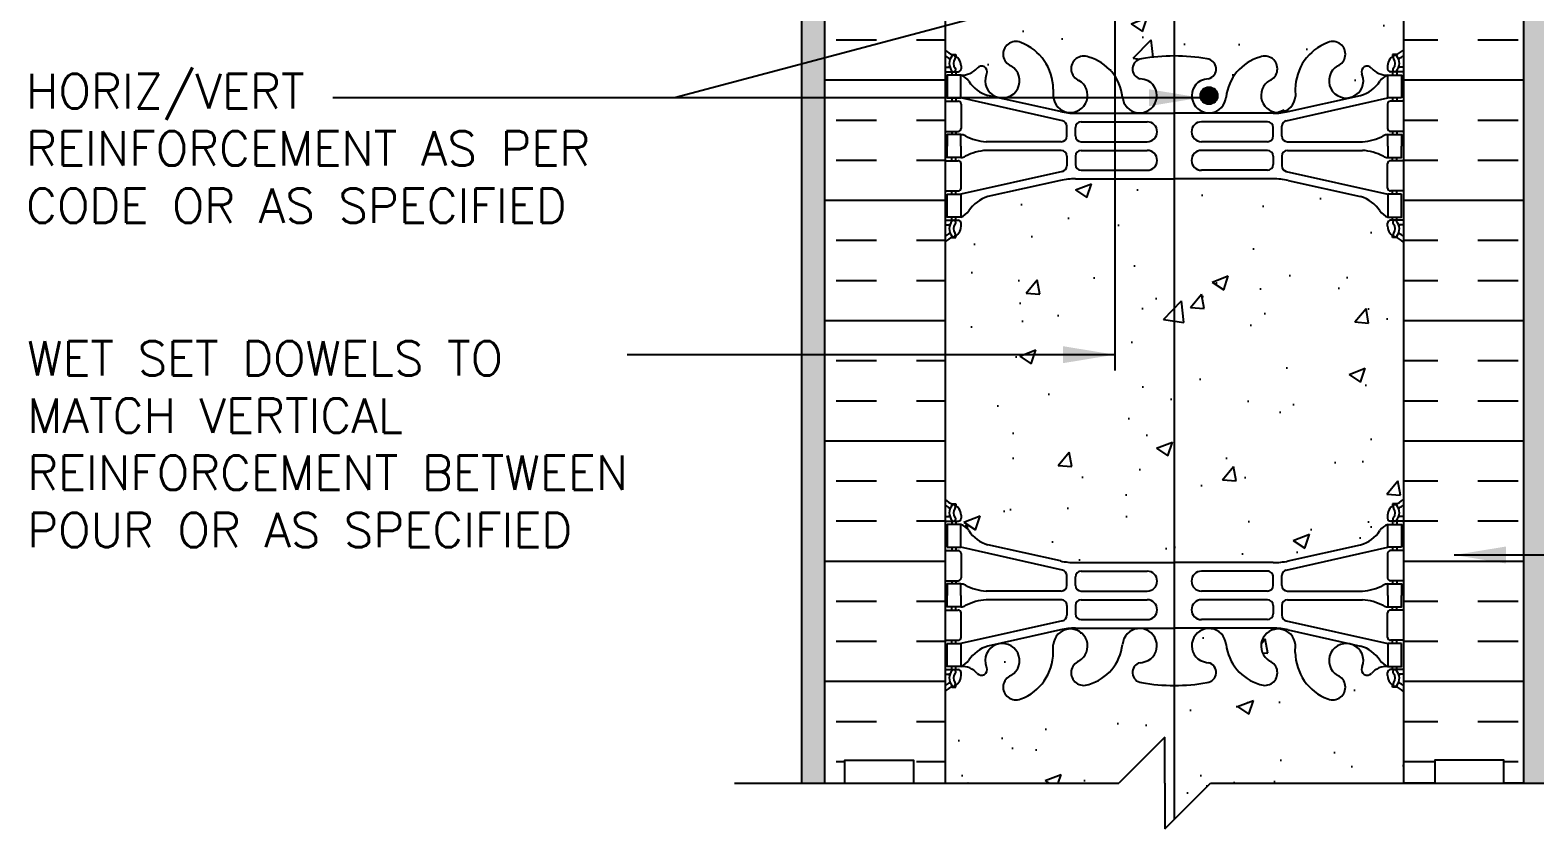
# Model space of a CAD drawing. Header units: inches. Extents: x 98 to 204, y 110 to 184.
# Drawn here: x 152.16 to 184.99, y 135.91 to 153.34 of the extents above; entities that cross this region are included whole.
import ezdxf

# ---------------------------------------------------------------- set-up
doc = ezdxf.new("R2010")
doc.units = ezdxf.units.IN
doc.header["$LTSCALE"] = 0.5
doc.header["$MEASUREMENT"] = 0
for name, color, linetype in [('HATCH', 12, 'Continuous'), ('line25', 2, 'Continuous'), ('LINE3', 3, 'Continuous'), ('LINE50', 5, 'Continuous'), ('LINE9', 9, 'Continuous'), ('TEXT', 4, 'Continuous'), ('Web_Edge', 9, 'Continuous')]:
    doc.layers.add(name, color=color, linetype=linetype)
doc.styles.add('DIM', font='romans.shx', dxfattribs={"width": 0.7})
doc.styles.add('ROMANS', font='romans.shx', dxfattribs={"height": 0.75})
doc.dimstyles.new('ext_12', dxfattribs={"dimscale": 12, "dimtxt": 0.09375, "dimasz": 0.09375, "dimexe": 0.09375, "dimexo": 0.0625, "dimgap": 0.0625, "dimtad": 1, "dimdec": 1, "dimzin": 3, "dimdsep": 46, "dimlunit": 4, "dimtxsty": 'DIM', "dimcen": 0.09, "dimdle": 0.09375, "dimclrt": 4, "dimadec": 0, "dimazin": 0, "dimtfac": 1, "dimtdec": 1, "dimtmove": 2, "dimatfit": 3, "dimfxl": 1, "dimfrac": 2, "dimtolj": 1, "dimtzin": 0, "dimarcsym": 0})

msp = doc.modelspace()

# ---------------------------------------------------------------- hatches: boundary and pattern name
at = {"layer": 'HATCH'}
h = msp.add_hatch(dxfattribs=at)
h.set_pattern_fill('AR-CONC', color=256, scale=0.5)
h.set_pattern_definition([(49.99999999999999, (0, 0), (3.586300913003767, -0.3137606749129755), [0.375, -4.125]), (355, (0, 0), (-0.693756668065, 3.760960668500059), [0.3, -3.3]), (100.45144446, (0.298858405, -0.02614672), (2.89254423363556, 3.447199954843147), [0.3187009599999999, -3.505710559999999]), (46.18420000000001, (0, 1), (5.336206653357862, -0.8275964039653827), [0.5625, -6.1875]), (96.63563549, (0.444683725, 0.931033465), (4.673309728371142, 4.870593003872752), [0.47805171, -5.258568799999999]), (351.1841639899999, (0, 1), (4.673309725273866, 4.870593001349951), [0.45, -4.950000005]), (21, (0.5, 0.75), (2.984535260592308, -2.013094453326694), [0.375, -4.125]), (326.0000000000001, (0.5, 0.75), (1.216576659607909, 3.625750225234265), [0.3, -3.3]), (71.45144474, (0.74871127, 0.58224213), (4.201111883649856, 1.612655764031769), [0.31870095, -3.50571056]), (37.50000000000001, (0, 0), (0.06079927658645334, 1.664469269156557), [0, -3.26, 0, -3.35, 0, -3.3125]), (7.499999999999999, (0, 0), (1.315347687210743, 1.972058559411801), [0, -1.91, 0, -3.185, 0, -1.2625]), (327.5, (-1.115, 0), (2.669112180862045, -0.1127743586718988), [0, -1.25, 0, -3.9, 0, -5.175]), (317.5, (-1.615, 0), (2.915930846711931, 0.5005249116615886), [0, -1.625, 0, -2.59, 0, -3.675])])
h.paths.add_polyline_path([(182.6541992194339, 169.6570454703277), (182.8463701986291, 172.4052185080226), (171.4088272335646, 172.4052185080226), (171.6009982127597, 169.6570454703277, 0.9325150861376849), (171.6531881256197, 168.9106949445496), (171.7781282091413, 167.1239685080226), (171.9420191746338, 164.7802185080226, -1), (171.9420191746338, 164.4052185080226), (172.1275987160968, 164.4052185080226), (172.1275987160968, 163.9052185080233), (172.7575950961195, 163.9052185080231), (172.7575950961195, 163.7928685080224), (172.6375990783169, 163.5928751450171), (172.6375990783169, 162.2314421876439, 0.2681558504660073), (172.7987539857469, 162.0833051154758), (181.4564516742112, 162.0833051154758, 0.2681384484799225), (181.6176023360626, 162.2314286315916), (181.6176023360626, 163.5928685080412), (181.4976023360741, 163.7928685080228), (181.4976023360741, 163.9052185080231), (182.1275987160968, 163.9052185080233), (182.1275987160968, 164.4052185080226), (182.3131782575598, 164.4052185080226, -1), (182.3131782575598, 164.7802185080226), (182.4770692230524, 167.1239685080226), (182.6020093065739, 168.9106949445496, 0.9325150861377045)])
h.paths.add_polyline_path([(186.1529861389115, 170.9052185080225), (186.1529861389116, 172.4052185080226), (182.8463701986291, 172.4052185080226), (182.6541992194339, 169.6570454703277, -0.9325150861377045), (182.6020093065739, 168.9106949445496), (182.4770692230524, 167.1239685080226), (183.9225963418618, 167.2758995304009, -0.5591936787455919)])
h.paths.add_polyline_path([(186.1529861389115, 170.9052185080225, 0.5591936787455924), (183.9225963418618, 167.2758995304009, 1.788289170655943)])
h.paths.add_polyline_path([(171.4088272335646, 172.4052185080226), (168.1022112932821, 172.4052185080226), (168.1022112932821, 170.9052185080225, -0.5591936787455919), (170.3326010903319, 167.2758995304009), (171.7781282091413, 167.1239685080226), (171.6531881256197, 168.9106949445496, -0.9325150861376823), (171.6009982127597, 169.6570454703277)])
h.paths.add_polyline_path([(168.1022112932821, 170.9052185080225, 1.78828917065593), (170.3326010903318, 167.2758995304008, 0.5591936787455959)])
h.paths.add_polyline_path([(177.051352829978, 161.5208049326063, 0.2256517540596105), (176.6763528299756, 161.8958049326128), (173.012603323891, 161.8958049326129, 0.2256517540553853), (172.637603323893, 161.5208049326146), (172.637603323893, 160.6799990279683, 0.2256517540569766), (173.0126033238945, 160.3049990279688), (176.6763528299755, 160.3049990279688, 0.2256517540590688), (177.0513528299775, 160.6799990279741)])
h.paths.add_polyline_path([(177.051352829978, 158.8985715338737), (177.0513528299775, 159.7393774385059, 0.2256517540590702), (176.6763528299755, 160.1143774385112), (173.0126033238945, 160.1143774385112, 0.2256517540569731), (172.637603323893, 159.7393774385117), (172.637603323893, 158.8985715338654, 0.2256517540553879), (173.012603323891, 158.5235715338671), (176.6763528299756, 158.5235715338672, 0.2256517540596104)])
h.paths.add_polyline_path([(181.6176023360636, 159.7393774385104, 0.2256517540575535), (181.2426023360616, 160.1143774385112), (177.5788528299831, 160.1143774385112, 0.2256517540585615), (177.2038528299781, 159.7393774385104), (177.2038528299777, 158.8985715338654, 0.2256517540541962), (177.5788528299722, 158.5235715338673), (181.2426023360652, 158.5235715338672, 0.225651754055928), (181.6176023360636, 158.8985715338667)])
h.paths.add_polyline_path([(181.6176023360636, 161.5208049326133, 0.225651754055928), (181.2426023360652, 161.8958049326128), (177.5788528299722, 161.8958049326128, 0.2256517540541928), (177.2038528299777, 161.5208049326146), (177.2038528299781, 160.6799990279696, 0.2256517540585646), (177.5788528299831, 160.3049990279688), (181.2426023360616, 160.3049990279688, 0.2256517540575523), (181.6176023360636, 160.6799990279696)])
h.paths.add_polyline_path([(181.9426023360597, 155.4039516245688), (181.8936892925816, 155.5539516245689), (181.7676023360601, 155.5539516245688, -0.4142135623733657), (181.71760233606, 155.6039516245688), (181.7176023360598, 155.6339516245689), (181.6176023360599, 155.6339516245688), (181.6176023360622, 157.471208333764, 0.1089354804925696), (181.4649305767663, 157.3580214315238, -0.8344002596789183), (181.2534263681845, 157.4835658450187), (181.2651365741497, 157.5049117366927, 2.155403933975617), (180.7264887200442, 157.3104939798129, -1), (180.5128994226459, 156.7993917761235, -0.3112229933501098), (179.803925006664, 157.8153859200222), (179.8044348977351, 157.9803737428132, 1.661382059454512), (179.2433518133973, 157.6276333565347, -1), (179.0297625160156, 157.1165311528383, -0.3070940775285214), (178.2910814370655, 158.0119640635169, 1.604515841828706), (177.7324391210315, 157.6360881690068, 0.05561716192559567), (177.9117373307042, 157.5905175906445, -0.8432432356342303), (177.8774208553334, 157.1581963075951, -0.04993240552142597), (177.1275987160707, 157.0937759216235, -0.04993240552133134), (176.3777765768093, 157.1581963075952, -0.8432432356326088), (176.3434601014388, 157.5905175906445, 0.05561716192556931), (176.5227583111115, 157.6360881690067, 1.604515841829229), (175.9641159950777, 158.0119640635169, -0.3070940775285463), (175.2254349161275, 157.1165311528383, -1), (175.0118456187456, 157.6276333565345, 1.661382059455574), (174.4507625344081, 157.9803737428132), (174.4512123417139, 157.8348275030834, -0.3161137694333895), (173.7422980094984, 156.7993917761239, -1), (173.5287087120988, 157.3104939798128, 2.155403933976223), (172.9900608579935, 157.5049117366927), (173.0017710639586, 157.4835658450187, -0.8343745963371777), (172.7902718186784, 157.3580157245482, 0.1089377873102174), (172.637598325933, 157.4712068877326), (172.6375950961337, 155.6339516245688), (172.5375950961338, 155.6339516245689), (172.5375950961337, 155.6039516245688, -0.4142135623733604), (172.4875950961336, 155.5539516245688), (172.3615081396121, 155.5539516245689), (172.3187035967745, 155.4226843598665, -0.7257365568514382), (172.2125950961321, 155.4039516245731), (172.1275987160968, 155.6646071900153), (172.1275987160968, 154.9052185080226), (172.1275987160968, 152.9052185080226, 0.08841615068705411), (172.2736017129571, 152.8079068155677), (172.3636017129577, 152.8079068155745), (172.3636017129604, 152.7661807556504, -0.2490694201798201), (172.4736017129765, 152.5590576038809), (172.4736017129801, 152.4915576038708, -0.4142135623889365), (172.4111017129801, 152.4290576038675), (172.3636017129822, 152.4290576038675), (172.3636017129868, 152.3590576038675), (172.4686017129723, 152.3590576038675, 0.2317357955220194), (172.82626623308, 152.5100819356656, -0.8344002607126539), (173.0377704418619, 152.3845375224007), (173.0260602358967, 152.3631916307266, 2.15540393397633), (173.564708090002, 152.5576093876065, -1), (173.7782973874023, 153.0687115912952, -0.3112229933496075), (174.4872718033823, 152.0527174473972), (174.4867619123113, 151.8877296246061, 1.66138205945588), (175.0478449966487, 152.2404700108848, -1), (175.261434294031, 152.751572214581, -0.3070940775285587), (176.0001153729809, 151.8561393039021, 1.604515841827723), (176.558757689015, 152.2320151984125, 0.05561716192571066), (176.3794594793418, 152.2775857767749, -0.8432432356319337), (176.4137759547124, 152.7099070598241, -0.0475443616506822), (177.1276028299797, 152.7746626939009, -0.04754436165066406), (177.8414297052468, 152.7099070598241, -0.843243235633068), (177.8757461806165, 152.2775857767747, 0.05561716192539255), (177.6964479709445, 152.2320151984125, 1.604515841825297), (178.2550902869783, 151.856139303901, -0.307094077528852), (178.9937713659283, 152.751572214581, -1), (179.2073606633107, 152.2404700108849, 1.661382059455917), (179.768443747648, 151.8877296246061), (179.7679939403422, 152.033275864336, -0.3161137694334579), (180.4769082725579, 153.0687115912956, -1), (180.6904975699572, 152.5576093876065, 2.155403933975855), (181.2291454240626, 152.3631916307266), (181.2174352180974, 152.3845375224007, -0.8343745963364938), (181.4289344633777, 152.5100876428712, 0.2317403101388225), (181.786603946987, 152.3590576038675), (181.8916039469725, 152.3590576038675), (181.8916039469771, 152.4290576038675), (181.8441039469792, 152.4290576038675, -0.4142135623889448), (181.7816039469792, 152.4915576038708), (181.7816039469828, 152.5590576038809, -0.2490694201798201), (181.8916039469989, 152.7661807556504), (181.8916039470016, 152.8079068155745), (181.9816039470022, 152.8079068155677, 0.08841040745014411), (182.1275987160968, 152.9052106210601), (182.1275987160968, 154.9052185080226), (182.1275987160968, 155.6646071900153), (182.0487108366991, 155.4226843598616, -0.7257365567848907)])
h.paths.add_polyline_path([(182.1275987160968, 148.7129045866752, 0.08841040745014335), (181.9816039470022, 148.8102083921676), (181.8916039470016, 148.8102083921607), (181.8916039469989, 148.8519344520849, -0.2490694201798088), (181.7816039469828, 149.0590576038543), (181.7816039469792, 149.1265576038645, -0.4142135623888782), (181.8441039469792, 149.1890576038678), (181.8916039469771, 149.1890576038678), (181.8916039469725, 149.2590576038678), (181.7866039469878, 149.2590576038678, -0.1686720397607966), (181.6006228910917, 149.4086405528177, 0.1744501189768344), (181.1931898471118, 149.7044476378236), (179.6123942711251, 150.0574068505234, 0.05497433642746502), (179.2855238125201, 150.0934547668501), (177.1276028299797, 150.0934547668502), (174.9696818474392, 150.0934547668501, 0.05497433642746685), (174.6428113888342, 150.0574068505234), (173.0620158128475, 149.7044476378236, 0.1744501189769738), (172.6545827688674, 149.4086405528174, -0.1686720397605108), (172.4686017129715, 149.2590576038678), (172.3636017129868, 149.2590576038678), (172.3636017129822, 149.1890576038678), (172.4111017129801, 149.1890576038678, -0.4142135623889198), (172.4736017129801, 149.1265576038645), (172.4736017129765, 149.0590576038543, -0.2490694201798239), (172.3636017129604, 148.8519344520849), (172.3636017129577, 148.8102083921607), (172.2736017129571, 148.8102083921676, 0.08841615068704711), (172.1275987160968, 148.7128966997127), (172.1275987160969, 143.0975403163325, 0.08841615068704199), (172.2736017129571, 143.0002286238775), (172.3636017129577, 143.0002286238844), (172.3636017129604, 142.9585025639603, -0.2490694201798231), (172.4736017129765, 142.7513794121908), (172.4736017129801, 142.6838794121807, -0.4142135623889365), (172.4111017129801, 142.6213794121774), (172.3636017129822, 142.6213794121774), (172.3636017129868, 142.5513794121774), (172.4686017129715, 142.5513794121774, -0.1686720397617677), (172.6545827688684, 142.4017964632263, 0.1744501189763669), (173.0620158128475, 142.1059893782216), (174.6428113888342, 141.7530301655218, 0.05497433642746783), (174.9696818474392, 141.716982249195), (177.1276028299797, 141.716982249195), (179.2855238125201, 141.716982249195, 0.05497433642746694), (179.6123942711251, 141.7530301655218), (181.1931898471118, 142.1059893782216, 0.1744501189770325), (181.6006228910921, 142.401796463228, -0.1686720397603632), (181.7866039469878, 142.5513794121774), (181.8916039469725, 142.5513794121774), (181.8916039469771, 142.6213794121774), (181.8441039469792, 142.6213794121774, -0.4142135623888782), (181.7816039469792, 142.6838794121807), (181.7816039469828, 142.7513794121908, -0.2490694201798231), (181.8916039469989, 142.9585025639603), (181.8916039470016, 143.0002286238844), (181.9816039470022, 143.0002286238775, 0.0884104074501435), (182.1275987160968, 143.0975324293699)])
h.paths.add_polyline_path([(182.1275987160968, 138.9052263949851, 0.08841040745014438), (181.9816039470022, 139.0025302004775), (181.8916039470016, 139.0025302004706), (181.8916039469989, 139.0442562603948, -0.249069420179808), (181.7816039469828, 139.2513794121642), (181.7816039469792, 139.3188794121743, -0.4142135623889365), (181.8441039469792, 139.3813794121777), (181.8916039469771, 139.3813794121777), (181.8916039469725, 139.4513794121777), (181.786603946987, 139.4513794121777, 0.2317357956887373), (181.428939426696, 139.3003550801688, -0.8344002597649716), (181.2174352180974, 139.4258994936445), (181.2291454240626, 139.4472453853186, 2.155403933981334), (180.6904975699584, 139.2528276284382, -1), (180.4769082725539, 138.7417254247511, -0.3112229933487907), (179.767933856577, 139.757719568648), (179.768443747648, 139.9227073914391, 1.661382059454071), (179.2073606633101, 139.5699670051606, -1), (178.9937713659277, 139.0588648014644, -0.3070940775281598), (178.2550902869785, 139.9542977121422, 1.604515841829505), (177.6964479709443, 139.5784218176327, 0.05561716192561924), (177.8757461806171, 139.5328512392704, -0.8432432356341023), (177.8414297052464, 139.100529956221, -0.04754436165068463), (177.127602829979, 139.0357743221443, -0.04754436165062379), (176.4137759547125, 139.1005299562211, -0.843243235631759), (176.3794594793407, 139.5328512392701, 0.05561716192605964), (176.558757689015, 139.5784218176327, 1.60451584183113), (176.0001153729808, 139.9542977121418, -0.307094077528271), (175.2614342940308, 139.0588648014641, -1), (175.0478449966476, 139.5699670051597, 1.661382059459011), (174.4867619123113, 139.9227073914391), (174.4872117196171, 139.7771611517091, -0.3161137694331466), (173.7782973874024, 138.74172542475, -1), (173.564708090002, 139.2528276284386, 2.155403933976348), (173.0260602358967, 139.4472453853186), (173.0377704418619, 139.4258994936445, -0.8343745963365634), (172.8262711965816, 139.300349373174, 0.2317403101388462), (172.4686017129723, 139.4513794121777), (172.3636017129868, 139.4513794121777), (172.3636017129822, 139.3813794121777), (172.4111017129801, 139.3813794121777, -0.4142135623889198), (172.4736017129801, 139.3188794121743), (172.4736017129765, 139.2513794121642, -0.2490694201798269), (172.3636017129604, 139.0442562603948), (172.3636017129577, 139.0025302004706), (172.2736017129571, 139.0025302004775, 0.08841615068703686), (172.1275987160969, 138.9052185080226), (172.1275987160969, 136.9052185080226), (175.9174413051933, 136.9052185080226), (176.9174413051933, 137.9052185080226), (176.9174413051933, 136.9052185080226), (176.9174413051933, 135.9052185080226), (177.9174413051933, 136.9052185080226), (182.1275987160968, 136.9052185080226)])
h = msp.add_hatch(dxfattribs=at)
h.set_pattern_fill('AR-SAND', color=256, scale=0.25, style=0)
h.set_pattern_definition([(142.5, (344.9612945388298, -3.701062103563785), (0.01574833952740204, 0.4817059422532897), [0, -0.38, 0, -0.425, 0, -0.40625]), (172.5, (344.9612945388298, -3.701062103563785), (-0.4424441763169318, 0.7055365163074351), [0, -0.205, 0, -0.3425, 0, -0.13125]), (212.5, (345.2687945388298, -3.701062103563785), (-0.7785354654378738, 0.001414763384241124), [0, -0.125, 0, -0.45, 0, -0.5875]), (222.5, (345.2687945388298, -3.701062103563785), (-0.7515316511430733, 0.2194188912335623), [0, -0.0625, 0, -0.295, 0, -0.3375])])
h.paths.add_polyline_path([(169.5025987160968, 154.8459707782896), (169.5025987160969, 136.9052185080226), (169.0025987160968, 136.9052185080226), (169.0025987160969, 164.4052185080226), (169.5025987160968, 164.4052185080226)])
h = msp.add_hatch(dxfattribs=at)
h.set_pattern_fill('AR-SAND', color=256, scale=0.25, style=0)
h.set_pattern_definition([(37.50000000000001, (9.29390289336385, -3.701062103563785), (-0.01574833952740204, 0.4817059422532897), [0, -0.38, 0, -0.425, 0, -0.40625]), (7.499999999999999, (9.29390289336385, -3.701062103563785), (0.4424441763169318, 0.7055365163074351), [0, -0.205, 0, -0.3425, 0, -0.13125]), (327.5, (8.986402893363845, -3.701062103563785), (0.7785354654378738, 0.001414763384241124), [0, -0.125, 0, -0.45, 0, -0.5875]), (317.5, (8.986402893363845, -3.701062103563785), (0.7515316511430733, 0.2194188912335623), [0, -0.0625, 0, -0.295, 0, -0.3375])])
h.paths.add_polyline_path([(184.7525987160968, 154.8459707782896), (184.7525987160968, 136.9052185080226), (185.2525987160968, 136.9052185080226), (185.2525987160968, 164.4052185080226), (184.7525987160968, 164.4052185080226)])
h = msp.add_hatch(dxfattribs=at)
h.set_pattern_fill('INSUL', color=256, scale=7, style=0)
h.set_pattern_definition([(0, (0, 0), (0, 2.625), []), (0, (0, 0.875), (0, 2.625), [0.875, -0.875]), (0, (0, 1.75), (0, 2.625), [0.875, -0.875])])
h.paths.add_polyline_path([(182.1275987160968, 136.9052185080226), (182.8150987160969, 136.9052185080226), (182.8150987160969, 137.4052185080226), (184.3150987160969, 137.4052185080226), (184.3150987160969, 136.9052185080226), (184.7525987160968, 136.9052185080226), (184.7525987160968, 154.9052185080226), (184.3150987160968, 154.9052185080226), (184.3150987160968, 154.4052185080226), (182.8150987160968, 154.4052185080226), (182.8150987160968, 154.9052185080226), (182.1275987160968, 154.9052185080226)])
h.paths.add_polyline_path([(172.1275987160968, 154.9052185080226), (171.4400987160968, 154.9052185080226), (171.4400987160968, 154.4052185080226), (169.9400987160968, 154.4052185080226), (169.9400987160968, 154.9052185080226), (169.5025987160968, 154.9052185080226), (169.5025987160968, 136.9052185080226), (169.9400987160969, 136.9052185080226), (169.9400987160969, 137.4052185080226), (171.4400987160969, 137.4052185080226), (171.4400987160969, 136.9052185080226), (172.1275987160969, 136.9052185080226)])
at = {"layer": 'LINE3'}
h = msp.add_hatch(color=256, dxfattribs=at)
h.paths.add_polyline_path([(178.0679080716559, 151.9412654585948, 0.8313954898624936), (177.6992114000331, 151.9412654585949)])
h.paths.add_polyline_path([(178.0710597358445, 151.9070318335521, 0.04593457776007547), (178.0679080716559, 151.9412654585949), (177.6992114000331, 151.9412654585949, 0.04593457776007547), (177.6960597358445, 151.9070318335521, 1)])

# ---------------------------------------------------------------- linework, layer by layer
at = {"layer": 'line25'}
for p, q in [((172.1275987160968, 154.9052185080226), (172.1275987160969, 136.9052185080226)), ((182.1275987160968, 154.9052185080226), (182.1275987160968, 136.9052185080226))]:
    msp.add_line(p, q, dxfattribs=at)
at = {"layer": 'LINE3'}
for p, q in [((175.8270284034179, 170.9052185080226), (175.8270284034179, 145.9077280930387)), ((177.1275987160968, 162.9527443573475), (177.1275987160968, 136.1153759189261))]:
    msp.add_line(p, q, dxfattribs=at)
msp.add_circle((177.8835597358445, 151.9070318335521), 0.1875, dxfattribs=at)
at = {"layer": 'LINE50'}
for p, q in [((169.5025987160968, 136.9052185080226), (169.5025987160968, 154.9052185080226)), ((184.7525987160968, 136.9052185080226), (184.7525987160968, 154.9052185080226))]:
    msp.add_line(p, q, dxfattribs=at)
for points in [[(169.5025987160969, 136.9052185080226), (169.9400987160969, 136.9052185080226), (169.9400987160969, 137.4052185080226), (171.4400987160969, 137.4052185080226), (171.4400987160969, 136.9052185080226), (172.1275987160969, 136.9052185080226)], [(184.7525987160969, 136.9052185080226), (184.3150987160969, 136.9052185080226), (184.3150987160969, 137.4052185080226), (182.8150987160969, 137.4052185080226), (182.8150987160969, 136.9052185080226), (182.1275987160969, 136.9052185080226)]]:
    msp.add_lwpolyline(points, dxfattribs=at)
at = {"layer": 'LINE9'}
for p, q in [((169.0025987160968, 136.9052185080226), (169.0025987160968, 164.4052185080226)), ((176.9174413051933, 137.9052185080226), (175.9174413051933, 136.9052185080226)), ((176.9174413051933, 136.9052185080226), (176.9174413051933, 137.9052185080226)), ((167.5280801005337, 136.9052185080226), (175.9174413051933, 136.9052185080226)), ((176.9174413051933, 136.9052185080226), (176.9174413051933, 135.9052185080226)), ((176.9174413051933, 135.9052185080226), (177.9174413051933, 136.9052185080226)), ((177.9174413051933, 136.9052185080226), (186.8233693070756, 136.9052185080226))]:
    msp.add_line(p, q, dxfattribs=at)
at = {"layer": 'Web_Edge'}
for p, q in [((172.2736017129571, 152.8079068155677), (172.3636017129577, 152.8079068155745)), ((172.3636017129577, 152.8079068155745), (172.3636017129604, 152.7661807556504)), ((181.9816039470022, 152.8079068155677), (181.8916039470016, 152.8079068155745)), ((181.8916039470016, 152.8079068155745), (181.8916039469989, 152.7661807556504)), ((172.1275987160973, 152.5290576038674), (172.2054772493659, 152.5290576038676)), ((172.1275987160973, 152.4290576038675), (172.4111017129801, 152.4290576038675)), ((172.2736017129571, 152.4290576038674), (172.2736017129571, 152.3590576038675)), ((172.3636017129822, 152.4290576038674), (172.3636017129868, 152.3590576038675)), ((172.4736017129765, 152.5590576038865), (172.4736017129801, 152.4915576038703)), ((173.026060235896, 152.3631916307253), (173.0377704418618, 152.3845375224005)), ((181.2291454240633, 152.3631916307253), (181.2174352180975, 152.3845375224005)), ((181.7816039469828, 152.5590576038865), (181.7816039469792, 152.4915576038703)), ((182.127606943862, 152.4290576038675), (181.8441039469792, 152.4290576038675)), ((181.8916039469771, 152.4290576038674), (181.8916039469725, 152.3590576038675)), ((181.9816039470022, 152.4290576038674), (181.9816039470022, 152.3590576038675)), ((182.1275987160973, 152.5290576038674), (182.0497284105934, 152.5290576038676)), ((174.4872718033823, 152.0527174473971), (174.4867619123113, 151.8877296246064)), ((179.767933856577, 152.0527174473971), (179.768443747648, 151.8877296246064)), ((172.1275987160973, 151.7890576038675), (172.4111017129801, 151.7890576038676)), ((172.2736017129571, 151.8590576038675), (172.2736017129571, 151.7890576038675)), ((172.3636017130204, 151.8590576038675), (172.363601713025, 151.7890576038676)), ((174.6861650044027, 151.3624277544137), (172.4686017129723, 151.8590576038675)), ((172.4736017129801, 151.7265576038676), (172.4736017129801, 151.1915576038676)), ((174.6428113888339, 151.5607083572119), (173.0620158128474, 151.9136675699117)), ((179.5690406555566, 151.3624277544137), (181.786603946987, 151.8590576038675)), ((179.6123942711254, 151.5607083572119), (181.1931898471119, 151.9136675699117)), ((181.7816039469792, 151.7265576038676), (181.7816039469792, 151.1915576038676)), ((182.1275987160968, 151.7890576038674), (181.8441039469792, 151.7890576038676)), ((181.8916039469389, 151.8590576038675), (181.8916039469343, 151.7890576038676)), ((181.9816039470022, 151.8590576038675), (181.9816039470022, 151.7890576038675)), ((174.9696818474392, 151.5246604408852), (177.1276028299797, 151.5246604408851)), ((179.2855238125201, 151.5246604408852), (177.1276028299797, 151.5246604408851)), ((172.1275987160973, 151.1290576038675), (172.4111017129801, 151.1290576038676)), ((172.2736017129566, 151.1290576038676), (172.2736017129566, 151.0590576038676)), ((172.3636017130677, 151.1290576038676), (172.3636017130723, 151.0590576038676)), ((174.783847556648, 151.028161390885), (174.7838475566484, 151.2404492438137)), ((174.9713474666466, 151.0290286258334), (174.9713474666476, 151.2130269258336)), ((175.0963474666476, 151.3380269258336), (176.535847246648, 151.3380269258336)), ((179.1588581933117, 151.3380269258336), (177.7193584133113, 151.3380269258336)), ((179.2838581933127, 151.0290286258334), (179.2838581933117, 151.2130269258336)), ((179.4713581033113, 151.028161390885), (179.4713581033109, 151.2404492438137)), ((182.1275987160968, 151.1290576038676), (181.8441039469792, 151.1290576038676)), ((181.8916039468916, 151.1290576038676), (181.891603946887, 151.0590576038676)), ((181.9816039470027, 151.1290576038676), (181.9816039470027, 151.0590576038676)), ((174.658847556648, 150.903161390885), (173.021325812849, 150.903161390885)), ((174.658847556648, 150.7149538168503), (173.021325812849, 150.7149538168503)), ((175.0963474666466, 150.9040286258336), (176.535847246648, 150.9040286258337)), ((175.0963474666466, 150.7140865819017), (176.535847246648, 150.7140865819016)), ((179.1588581933127, 150.9040286258336), (177.7193584133113, 150.9040286258337)), ((179.1588581933127, 150.7140865819017), (177.7193584133113, 150.7140865819016)), ((179.5963581033113, 150.903161390885), (181.2338798471103, 150.903161390885)), ((179.5963581033113, 150.7149538168503), (181.2338798471103, 150.7149538168503)), ((172.1275987160973, 150.4890576038678), (172.4111017129801, 150.4890576038677)), ((172.2736017129566, 150.4890576038676), (172.2736017129566, 150.5590576038676)), ((172.3636017130677, 150.4890576038677), (172.3636017130723, 150.5590576038676)), ((172.4736017129801, 149.8915576038677), (172.4736017129801, 150.4265576038677)), ((174.783847556648, 150.5899538168503), (174.7838475566484, 150.3776659639216)), ((174.9713474666466, 150.5890865819019), (174.9713474666476, 150.4050882819017)), ((179.2838581933127, 150.5890865819019), (179.2838581933117, 150.4050882819017)), ((179.4713581033113, 150.5899538168503), (179.4713581033109, 150.3776659639216)), ((181.7816039469792, 149.8915576038677), (181.7816039469792, 150.4265576038677)), ((182.127606943862, 150.4890576038678), (181.8441039469792, 150.4890576038677)), ((181.8916039468916, 150.4890576038677), (181.891603946887, 150.5590576038676)), ((181.9816039470027, 150.4890576038676), (181.9816039470027, 150.5590576038676)), ((174.6861650044027, 150.2556874533216), (172.4686017129723, 149.7590576038678)), ((174.6428113888339, 150.0574068505234), (173.0620158128474, 149.7044476378236)), ((174.9696818474392, 150.0934547668501), (177.1276028299797, 150.0934547668502)), ((175.0963474666476, 150.2800882819017), (176.535847246648, 150.2800882819017)), ((179.2855238125201, 150.0934547668501), (177.1276028299797, 150.0934547668502)), ((179.1588581933117, 150.2800882819017), (177.7193584133113, 150.2800882819017)), ((179.5690406555566, 150.2556874533216), (181.786603946987, 149.7590576038678)), ((179.6123942711254, 150.0574068505234), (181.1931898471119, 149.7044476378236)), ((172.1275987160973, 149.8290576038678), (172.4111017129801, 149.8290576038677)), ((172.2736017129571, 149.7590576038678), (172.2736017129571, 149.8290576038677)), ((172.3636017130204, 149.7590576038678), (172.363601713025, 149.8290576038677)), ((182.127606943862, 149.8290576038678), (181.8441039469792, 149.8290576038677)), ((181.8916039469389, 149.7590576038678), (181.8916039469343, 149.8290576038677)), ((181.9816039470022, 149.7590576038678), (181.9816039470022, 149.8290576038677)), ((172.1275987160973, 149.1890576038678), (172.4111017129801, 149.1890576038678)), ((172.1275987160973, 149.0890576038678), (172.2054772493659, 149.0890576038677)), ((172.2736017129571, 149.1890576038679), (172.2736017129571, 149.2590576038678)), ((172.3636017129822, 149.1890576038679), (172.3636017129868, 149.2590576038678)), ((172.4736017129765, 149.0590576038488), (172.4736017129801, 149.126557603865)), ((181.7816039469828, 149.0590576038488), (181.7816039469792, 149.126557603865)), ((182.1275987160968, 149.1890576038678), (181.8441039469792, 149.1890576038678)), ((181.8916039469771, 149.1890576038679), (181.8916039469725, 149.2590576038678)), ((181.9816039470022, 149.1890576038679), (181.9816039470022, 149.2590576038678)), ((182.127606943862, 149.0890576038678), (182.0497284105934, 149.0890576038677)), ((172.2736017129571, 148.8102083921676), (172.3636017129577, 148.8102083921607)), ((172.3636017129577, 148.8102083921607), (172.3636017129604, 148.8519344520849)), ((181.8916039470016, 148.8102083921607), (181.8916039469989, 148.8519344520849)), ((181.9816039470022, 148.8102083921676), (181.8916039470016, 148.8102083921607)), ((172.2736017129571, 143.0002286238775), (172.3636017129577, 143.0002286238844)), ((172.3636017129577, 143.0002286238844), (172.3636017129604, 142.9585025639603)), ((181.9816039470022, 143.0002286238775), (181.8916039470016, 143.0002286238844)), ((181.8916039470016, 143.0002286238844), (181.8916039469989, 142.9585025639603)), ((172.1275987160973, 142.7213794121773), (172.2054772493659, 142.7213794121774)), ((172.1275987160973, 142.6213794121774), (172.4111017129801, 142.6213794121774)), ((172.2736017129571, 142.6213794121773), (172.2736017129571, 142.5513794121774)), ((172.3636017129822, 142.6213794121773), (172.3636017129868, 142.5513794121774)), ((172.4736017129765, 142.7513794121964), (172.4736017129801, 142.6838794121802)), ((181.7816039469828, 142.7513794121964), (181.7816039469792, 142.6838794121802)), ((182.1275987160968, 142.6213794121774), (181.8441039469792, 142.6213794121774)), ((181.8916039469771, 142.6213794121773), (181.8916039469725, 142.5513794121774)), ((181.9816039470022, 142.6213794121773), (181.9816039470022, 142.5513794121774)), ((182.127606943862, 142.7213794121773), (182.0497284105934, 142.7213794121774)), ((172.1275987160973, 141.9813794121774), (172.4111017129801, 141.9813794121775)), ((172.2736017129571, 142.0513794121774), (172.2736017129571, 141.9813794121774)), ((172.3636017130204, 142.0513794121774), (172.363601713025, 141.9813794121775)), ((174.6861650044027, 141.5547495627235), (172.4686017129723, 142.0513794121774)), ((172.4736017129801, 141.9188794121775), (172.4736017129801, 141.3838794121775)), ((174.6428113888339, 141.7530301655217), (173.0620158128474, 142.1059893782216)), ((179.5690406555566, 141.5547495627235), (181.786603946987, 142.0513794121774)), ((179.6123942711254, 141.7530301655217), (181.1931898471119, 142.1059893782216)), ((181.7816039469792, 141.9188794121775), (181.7816039469792, 141.3838794121775)), ((182.127606943862, 141.9813794121774), (181.8441039469792, 141.9813794121775)), ((181.8916039469389, 142.0513794121774), (181.8916039469343, 141.9813794121775)), ((181.9816039470022, 142.0513794121774), (181.9816039470022, 141.9813794121774)), ((174.9696818474392, 141.716982249195), (177.1276028299797, 141.716982249195)), ((175.0963474666476, 141.5303487341434), (176.535847246648, 141.5303487341435)), ((179.2855238125201, 141.716982249195), (177.1276028299797, 141.716982249195)), ((179.1588581933117, 141.5303487341434), (177.7193584133113, 141.5303487341435)), ((172.1275987160973, 141.3213794121774), (172.4111017129801, 141.3213794121775)), ((172.2736017129566, 141.3213794121775), (172.2736017129566, 141.2513794121775)), ((172.3636017130677, 141.3213794121775), (172.3636017130723, 141.2513794121775)), ((174.783847556648, 141.2204831991949), (174.7838475566484, 141.4327710521236)), ((174.9713474666466, 141.2213504341433), (174.9713474666476, 141.4053487341434)), ((179.2838581933127, 141.2213504341433), (179.2838581933117, 141.4053487341434)), ((179.4713581033113, 141.2204831991949), (179.4713581033109, 141.4327710521236)), ((182.127606943862, 141.3213794121774), (181.8441039469792, 141.3213794121775)), ((181.8916039468916, 141.3213794121775), (181.891603946887, 141.2513794121775)), ((181.9816039470027, 141.3213794121775), (181.9816039470027, 141.2513794121775)), ((174.658847556648, 141.0954831991949), (173.021325812849, 141.0954831991949)), ((174.658847556648, 140.9072756251601), (173.021325812849, 140.9072756251601)), ((175.0963474666466, 141.0963504341435), (176.535847246648, 141.0963504341436)), ((175.0963474666466, 140.9064083902115), (176.535847246648, 140.9064083902115)), ((179.1588581933127, 141.0963504341435), (177.7193584133113, 141.0963504341436)), ((179.1588581933127, 140.9064083902115), (177.7193584133113, 140.9064083902115)), ((179.5963581033113, 141.0954831991949), (181.2338798471103, 141.0954831991949)), ((179.5963581033113, 140.9072756251601), (181.2338798471103, 140.9072756251601)), ((172.1275987160973, 140.6813794121776), (172.4111017129801, 140.6813794121776)), ((172.2736017129566, 140.6813794121775), (172.2736017129566, 140.7513794121775)), ((172.3636017130677, 140.6813794121776), (172.3636017130723, 140.7513794121775)), ((172.4736017129801, 140.0838794121776), (172.4736017129801, 140.6188794121776)), ((174.783847556648, 140.7822756251601), (174.7838475566484, 140.5699877722315)), ((174.9713474666466, 140.7814083902118), (174.9713474666476, 140.5974100902116)), ((179.2838581933127, 140.7814083902118), (179.2838581933117, 140.5974100902116)), ((179.4713581033113, 140.7822756251601), (179.4713581033109, 140.5699877722315)), ((181.7816039469792, 140.0838794121776), (181.7816039469792, 140.6188794121776)), ((182.1275987160968, 140.6813794121775), (181.8441039469792, 140.6813794121776)), ((181.8916039468916, 140.6813794121776), (181.891603946887, 140.7513794121775)), ((181.9816039470027, 140.6813794121775), (181.9816039470027, 140.7513794121775)), ((174.6861650044027, 140.4480092616315), (172.4686017129723, 139.9513794121777)), ((174.6428113888339, 140.2497286588333), (173.0620158128474, 139.8967694461335)), ((174.9696818474392, 140.28577657516), (177.1276028299797, 140.2857765751601)), ((175.0963474666476, 140.4724100902116), (176.535847246648, 140.4724100902116)), ((179.2855238125201, 140.28577657516), (177.1276028299797, 140.2857765751601)), ((179.1588581933117, 140.4724100902116), (177.7193584133113, 140.4724100902116)), ((179.5690406555566, 140.4480092616315), (181.786603946987, 139.9513794121777)), ((179.6123942711254, 140.2497286588333), (181.1931898471119, 139.8967694461335)), ((172.1275987160973, 140.0213794121777), (172.4111017129801, 140.0213794121776)), ((172.2736017129571, 139.9513794121777), (172.2736017129571, 140.0213794121776)), ((172.3636017130204, 139.9513794121777), (172.363601713025, 140.0213794121776)), ((174.4872718033823, 139.757719568648), (174.4867619123113, 139.9227073914387)), ((179.767933856577, 139.757719568648), (179.768443747648, 139.9227073914387)), ((182.1275987160968, 140.0213794121777), (181.8441039469792, 140.0213794121776)), ((181.8916039469389, 139.9513794121777), (181.8916039469343, 140.0213794121776)), ((181.9816039470022, 139.9513794121777), (181.9816039470022, 140.0213794121776)), ((172.1275987160973, 139.3813794121776), (172.4111017129801, 139.3813794121777)), ((172.1275987160973, 139.2813794121777), (172.2054772493659, 139.2813794121776)), ((172.2736017129571, 139.3813794121778), (172.2736017129571, 139.4513794121777)), ((172.3636017129822, 139.3813794121778), (172.3636017129868, 139.4513794121777)), ((172.4736017129765, 139.2513794121587), (172.4736017129801, 139.3188794121749)), ((173.026060235896, 139.4472453853198), (173.0377704418618, 139.4258994936447)), ((181.2291454240633, 139.4472453853198), (181.2174352180975, 139.4258994936447)), ((181.7816039469828, 139.2513794121587), (181.7816039469792, 139.3188794121749)), ((182.127606943862, 139.3813794121776), (181.8441039469792, 139.3813794121777)), ((181.8916039469771, 139.3813794121778), (181.8916039469725, 139.4513794121777)), ((181.9816039470022, 139.3813794121778), (181.9816039470022, 139.4513794121777)), ((182.1275987160973, 139.2813794121778), (182.0497284105934, 139.2813794121776)), ((172.2736017129571, 139.0025302004775), (172.3636017129577, 139.0025302004706)), ((172.3636017129577, 139.0025302004706), (172.3636017129604, 139.0442562603948)), ((181.8916039470016, 139.0025302004706), (181.8916039469989, 139.0442562603948)), ((181.9816039470022, 139.0025302004775), (181.8916039470016, 139.0025302004706))]:
    msp.add_line(p, q, dxfattribs=at)
for points in [[(172.1686017129721, 151.8590576038675), (172.4686017129723, 151.8590576038675), (172.4686017129723, 152.3590576038675), (172.1686017129721, 152.3590576038675)], [(182.0866039469872, 151.8590576038675), (181.786603946987, 151.8590576038675), (181.786603946987, 152.3590576038675), (182.0866039469872, 152.3590576038675)], [(172.1686017129721, 149.7590576038678), (172.4686017129723, 149.7590576038678), (172.4686017129723, 149.2590576038678), (172.1686017129721, 149.2590576038678)], [(182.0866039469872, 149.7590576038678), (181.786603946987, 149.7590576038678), (181.786603946987, 149.2590576038678), (182.0866039469872, 149.2590576038678)], [(172.1686017129721, 142.0513794121774), (172.4686017129723, 142.0513794121774), (172.4686017129723, 142.5513794121774), (172.1686017129721, 142.5513794121774)], [(182.0866039469872, 142.0513794121774), (181.786603946987, 142.0513794121774), (181.786603946987, 142.5513794121774), (182.0866039469872, 142.5513794121774)], [(172.1686017129721, 139.9513794121777), (172.4686017129723, 139.9513794121777), (172.4686017129723, 139.4513794121777), (172.1686017129721, 139.4513794121777)], [(182.0866039469872, 139.9513794121777), (181.786603946987, 139.9513794121777), (181.786603946987, 139.4513794121777), (182.0866039469872, 139.4513794121777)]]:
    msp.add_lwpolyline(points, close=True, dxfattribs=at)
for points in [[(172.4686017130573, 150.8090576038676), (172.4686017130573, 151.0590576038676), (172.1686017130571, 151.0590576038676), (172.1686017130571, 150.8090576038676)], [(181.786603946902, 150.8090576038676), (181.786603946902, 151.0590576038676), (182.0866039469022, 151.0590576038676), (182.0866039469022, 150.8090576038676)], [(172.4686017130573, 150.8090576038676), (172.4686017130573, 150.5590576038676), (172.1686017130571, 150.5590576038676), (172.1686017130571, 150.8090576038676)], [(181.786603946902, 150.8090576038676), (181.786603946902, 150.5590576038676), (182.0866039469022, 150.5590576038676), (182.0866039469022, 150.8090576038676)], [(172.4686017130573, 141.0013794121775), (172.4686017130573, 141.2513794121775), (172.1686017130571, 141.2513794121775), (172.1686017130571, 141.0013794121775)], [(181.786603946902, 141.0013794121775), (181.786603946902, 141.2513794121775), (182.0866039469022, 141.2513794121775), (182.0866039469022, 141.0013794121775)], [(172.4686017130573, 141.0013794121775), (172.4686017130573, 140.7513794121775), (172.1686017130571, 140.7513794121775), (172.1686017130571, 141.0013794121775)], [(181.786603946902, 141.0013794121775), (181.786603946902, 140.7513794121775), (182.0866039469022, 140.7513794121775), (182.0866039469022, 141.0013794121775)]]:
    msp.add_lwpolyline(points, dxfattribs=at)
for centre, radius, start, end in [((173.6715027386847, 152.8131604894581), 0.2769683423152065, 67.31997992708048, 247.3199799291134), ((173.3957044124438, 152.0463700269346), 1.091585845779813, 0.3331688975579487, 69.48254033780732), ((180.8595012475155, 152.0463700269346), 1.091585845779813, 110.5174596621927, 179.6668311024421), ((180.5837029212746, 152.8131604894581), 0.2769683423152065, 292.6800200708866, 112.6800200729195), ((172.4736017129865, 153.2661643850504), 0.5, 226.210888829619, 250.5287793646984), ((172.4736017129865, 153.2661643850504), 0.6, 234.7832160478548, 245.0747707145258), ((172.4673091214315, 152.6136170102006), 0.25, 140.1145119962656, 222.4608678427917), ((172.2115195024273, 152.7031467763395), 0.02103171283708721, 343.4640040446234, 63.99572765969248), ((172.3095427503765, 152.7445137035394), 0.04500919725254051, 321.4480006460004, 139.1878992020148), ((172.2236017129765, 152.5590576038675), 0.25, 4.360973023723161e-09, 70.52877936469841), ((172.4673091214315, 152.6136170102006), 0.16, 140.0000771989565, 222.4608678427537), ((175.154639645333, 152.4960211127358), 0.2769683423152065, 67.31997992708048, 247.3199799291134), ((174.9705638572384, 151.7592193599448), 1.034103379311961, 6.666855068444584, 73.66351084947446), ((176.4336518940593, 152.4908067471017), 0.22, 95.18346528133263, 255.7396035695706), ((177.1104208237055, 148.9972914174546), 3.777410353861612, 89.73938234251118, 100.6275482201495), ((177.1447848362538, 148.9972914174546), 3.777410353861612, 79.37245177985054, 90.26061765748882), ((177.8215537659, 152.4908067471017), 0.22, 284.2603964304294, 84.81653471866736), ((179.2846418027209, 151.7592193599448), 1.034103379311961, 106.3364891505255, 173.3331449315554), ((179.1005660146263, 152.4960211127358), 0.2769683423152065, 292.6800200708866, 112.6800200729195), ((182.0316039469828, 152.5590576038675), 0.25, 109.4712206353016, 179.999999995639), ((181.9456629095828, 152.7445137035394), 0.04500919725254051, 40.81210079798517, 218.5519993539996), ((181.7878965385278, 152.6136170102006), 0.16, 317.5391321572463, 39.99992280104347), ((181.7816039469728, 153.2661643850504), 0.5, 289.4712206353016, 313.7878051267244), ((181.7878965385278, 152.6136170102006), 0.25, 317.5391321572083, 39.88548800373442), ((182.043686157532, 152.7031467763395), 0.02103171283708721, 116.0042723403075, 196.5359959553766), ((181.7816039469728, 153.2661643850504), 0.6, 294.9252292854742, 305.2167839521452), ((172.2056812451895, 152.5486400630738), 0.01958352171754351, 269.4031558122728, 15.49009993730705), ((172.3160727119605, 152.4752242775506), 0.04500000000006049, 222.46086784302, 42.46086784271334), ((172.4111017129801, 152.4915576038675), 0.0625, 270, 2.605510395054913e-09), ((172.4932561284847, 152.7997026203649), 0.4413341939712527, 266.7975975446888, 318.9873219214737), ((172.3461930618143, 152.0164537413472), 0.3638149041640656, 34.97751374817577, 70.33874127345712), ((172.9205917454603, 152.4280593917268), 0.125, 339.6242722523976, 138.9873219215118), ((173.3775963251007, 152.2326260227468), 0.375, 159.6242722524708, 60.06847086862242), ((180.8776093348586, 152.2326260227468), 0.375, 119.9315291313776, 20.37572774752918), ((181.334613914499, 152.4280593917268), 0.125, 41.01267807848816, 200.3757277476024), ((181.7619495314746, 152.7997026203649), 0.4413341939712527, 221.0126780785263, 273.2024024553112), ((181.909012598145, 152.0164537413472), 0.3638149041640656, 109.6612587265429, 145.0224862518242), ((181.8441039469792, 152.4915576038675), 0.0625, 179.9999999973945, 270), ((181.9391329479988, 152.4752242775506), 0.04500000000006049, 137.5391321572866, 317.53913215698), ((182.0495244147698, 152.5486400630738), 0.01958352171754351, 164.509900062693, 270.5968441877272), ((173.2693119571325, 152.6276837926818), 0.7434990637615071, 212.7919165278098, 253.8107114574975), ((174.860733231749, 151.9154866460242), 0.375, 184.2448425985986, 60.06847086862242), ((176.3716459241148, 151.9070318335521), 0.375, 184.2448425985986, 60.06847086862242), ((176.2649017586875, 151.4513452862487), 0.8341443637323576, 69.37290550549801, 82.1063016333885), ((177.8835597358445, 151.9070318335521), 0.375, 119.9315291313776, 355.7551574014014), ((177.9903039012718, 151.4513452862487), 0.8341443637323576, 97.89369836661152, 110.627094494502), ((179.3944724282103, 151.9154866460242), 0.375, 119.9315291313776, 355.7551574014014), ((180.9858937028268, 152.6276837926818), 0.7434990637615071, 286.1892885425024, 327.2080834721902), ((172.4111017129801, 151.7265576038676), 0.0625, 0, 90.00000000002606), ((181.8441039469792, 151.7265576038676), 0.0625, 89.99999999997395, 180), ((174.9696818474392, 153.0246604408852), 1.5, 257.4134795292165, 270), ((174.6588475566484, 151.2404492438137), 0.125, 0, 77.37672990340316), ((179.2855238125201, 153.0246604408852), 1.5, 270, 282.5865204707835), ((179.5963581033109, 151.2404492438137), 0.125, 102.6232700965968, 180), ((172.4111017129801, 151.1915576038676), 0.0625, 270.000000000026, 0), ((172.4644789579704, 150.8403739444782), 0.218722518258797, 60.49374658855962, 88.91995365505842), ((173.1100766324714, 152.0700124068148), 1.170221347164698, 242.6365481780713, 265.6504512437211), ((174.658847556648, 151.028161390885), 0.125, 270, 0), ((175.0963474666476, 151.2130269258336), 0.125, 90, 180), ((175.0963474666466, 151.0290286258336), 0.125, 180.0000000001042, 270), ((176.535847246648, 151.1210277758336), 0.2169991499999639, 270, 90), ((177.7193584133113, 151.1210277758336), 0.2169991499999639, 90, 270), ((179.1588581933117, 151.2130269258336), 0.125, 0, 90), ((179.1588581933127, 151.0290286258336), 0.125, 270, 359.9999999998958), ((179.5963581033113, 151.028161390885), 0.125, 180, 270), ((181.1451290274879, 152.0700124068148), 1.170221347164698, 274.3495487562789, 297.3634518219287), ((181.7907267019889, 150.8403739444782), 0.218722518258797, 91.08004634494158, 119.5062534114404), ((181.8441039469792, 151.1915576038676), 0.0625, 180, 269.9999999999739), ((173.1100766324714, 149.5481028009205), 1.170221347164698, 94.34954875627889, 117.3634518219287), ((174.658847556648, 150.5899538168503), 0.125, 0, 90), ((175.0963474666466, 150.5890865819017), 0.125, 90, 179.9999999998958), ((176.535847246648, 150.4970874319017), 0.2169991499999639, 270, 90), ((177.7193584133113, 150.4970874319017), 0.2169991499999639, 90, 270), ((179.1588581933127, 150.5890865819017), 0.125, 1.042204158021965e-10, 90), ((179.5963581033113, 150.5899538168503), 0.125, 90, 180), ((181.1451290274879, 149.5481028009205), 1.170221347164698, 62.63654817807128, 85.65045124372111), ((172.4111017129801, 150.4265576038677), 0.0625, 0, 89.99999999997395), ((172.4644789579704, 150.7777412632571), 0.218722518258797, 271.0800463449416, 299.5062534114404), ((174.6588475566484, 150.3776659639216), 0.125, 282.6232700965969, 0), ((175.0963474666476, 150.4050882819017), 0.125, 180, 270), ((179.1588581933117, 150.4050882819017), 0.125, 270, 0), ((179.5963581033109, 150.3776659639216), 0.125, 180, 257.3767299034032), ((181.7907267019889, 150.7777412632571), 0.218722518258797, 240.4937465885596, 268.9199536550584), ((181.8441039469792, 150.4265576038677), 0.0625, 90.00000000002606, 180), ((174.9696818474392, 148.5934547668501), 1.5, 90, 102.5865204707836), ((179.2855238125201, 148.5934547668501), 1.5, 77.41347952921645, 90), ((172.4111017129801, 149.8915576038677), 0.0625, 269.9999999999739, 0), ((181.8441039469792, 149.8915576038677), 0.0625, 180, 270.000000000026), ((172.3461930618143, 149.6016614663881), 0.3638149041640656, 289.6612587265429, 325.0224862518243), ((173.2693119571325, 148.9904314150535), 0.7434990637615071, 106.1892885425024, 147.2080834721902), ((180.9858937028268, 148.9904314150535), 0.7434990637615071, 32.79191652780979, 73.81071145749759), ((181.909012598145, 149.6016614663881), 0.3638149041640656, 214.9775137481758, 250.3387412734571), ((172.2056812451895, 149.0694751446615), 0.01958352171754351, 344.509900062693, 90.59684418772727), ((172.4673091214315, 149.0044981975347), 0.25, 137.5391321572083, 219.8854880037344), ((172.3160727119605, 149.1428909301847), 0.04500000000006049, 317.5391321572866, 137.53913215698), ((172.2236017129765, 149.0590576038678), 0.25, 289.4712206353016, 359.999999995639), ((172.4673091214315, 149.0044981975347), 0.16, 137.5391321572463, 219.9999228010435), ((172.4111017129801, 149.1265576038678), 0.0625, 359.9999999973945, 90), ((181.8441039469792, 149.1265576038678), 0.0625, 90, 180.0000000026055), ((182.0316039469828, 149.0590576038678), 0.25, 180.000000004361, 250.5287793646984), ((181.9391329479988, 149.1428909301847), 0.04500000000006049, 42.46086784301994, 222.4608678427133), ((181.7878965385278, 149.0044981975347), 0.16, 320.0000771989565, 42.46086784275366), ((181.7878965385278, 149.0044981975347), 0.25, 320.1145119962655, 42.46086784279166), ((182.0495244147698, 149.0694751446615), 0.01958352171754351, 89.40315581227274, 195.490099937307), ((172.4736017129865, 148.3519508226848), 0.6, 114.9252292854742, 125.2167839521452), ((172.4736017129865, 148.3519508226848), 0.5, 109.4712206353016, 133.7891111703809), ((172.2115195024273, 148.9149684313958), 0.02103171283708721, 296.0042723403076, 16.53599595537658), ((172.3095427503765, 148.8736015041958), 0.04500919725254051, 220.8121007979852, 38.5519993539996), ((181.9456629095828, 148.8736015041958), 0.04500919725254051, 141.4480006460004, 319.1878992020149), ((181.7816039469728, 148.3519508226848), 0.5, 46.21219487327554, 70.52877936469841), ((182.043686157532, 148.9149684313958), 0.02103171283708721, 163.4640040446234, 243.9957276596924), ((181.7816039469728, 148.3519508226848), 0.6, 54.78417778527721, 65.07477071452576), ((172.4736017129865, 143.4584861933603), 0.5, 226.2108888296191, 250.5287793646982), ((172.4736017129865, 143.4584861933603), 0.6, 234.7832160478549, 245.0747707145252), ((172.4673091214315, 142.8059388185105), 0.25, 140.1145119962644, 222.4608678427926), ((172.2115195024273, 142.8954685846494), 0.02103171283708721, 343.464004044625, 63.99572765969179), ((172.3095427503765, 142.9368355118493), 0.04500919725254051, 321.4480006460004, 139.1878992020144), ((172.2236017129765, 142.7513794121774), 0.25, 4.360973023723161e-09, 70.5287793646982), ((172.4673091214315, 142.8059388185105), 0.16, 140.0000771989569, 222.4608678427536), ((182.0316039469828, 142.7513794121774), 0.25, 109.4712206353018, 179.999999995639), ((181.9456629095828, 142.9368355118493), 0.04500919725254051, 40.81210079798558, 218.5519993539995), ((181.7878965385278, 142.8059388185105), 0.16, 317.5391321572463, 39.99992280104306), ((181.7816039469728, 143.4584861933603), 0.5, 289.4712206353018, 313.7878051267247), ((181.7878965385278, 142.8059388185105), 0.25, 317.5391321572074, 39.88548800373559), ((182.043686157532, 142.8954685846494), 0.02103171283708721, 116.0042723403082, 196.5359959553751), ((181.7816039469728, 143.4584861933603), 0.6, 294.9252292854748, 305.2158222147229), ((172.2056812451895, 142.7409618713837), 0.01958352171754351, 269.4031558122728, 15.49009993730557), ((172.3160727119605, 142.6675460858605), 0.04500000000006049, 222.4608678430192, 42.46086784271365), ((172.4111017129801, 142.6838794121774), 0.0625, 270, 2.605510395054913e-09), ((172.3461930618143, 142.2087755496571), 0.3638149041640656, 34.97751374817692, 70.33874127345739), ((181.909012598145, 142.2087755496571), 0.3638149041640656, 109.6612587265426, 145.0224862518231), ((181.8441039469792, 142.6838794121774), 0.0625, 179.9999999973945, 270), ((181.9391329479988, 142.6675460858605), 0.04500000000006049, 137.5391321572863, 317.5391321569808), ((182.0495244147698, 142.7409618713837), 0.01958352171754351, 164.5099000626944, 270.5968441877272), ((173.2693119571325, 142.8200056009916), 0.7434990637615071, 212.7919165278109, 253.810711457498), ((180.9858937028268, 142.8200056009916), 0.7434990637615071, 286.189288542502, 327.2080834721891), ((172.4111017129801, 141.9188794121775), 0.0625, 0, 90.00000000002606), ((181.8441039469792, 141.9188794121775), 0.0625, 89.99999999997397, 180), ((174.9696818474392, 143.216982249195), 1.5, 257.4134795292164, 270), ((174.6588475566484, 141.4327710521236), 0.125, 0, 77.37672990340319), ((175.0963474666476, 141.4053487341434), 0.125, 90.00000000000001, 180), ((176.535847246648, 141.3133495841435), 0.2169991499999639, 270, 90.00000000000001), ((177.7193584133113, 141.3133495841435), 0.2169991499999639, 90.00000000000001, 270), ((179.1588581933117, 141.4053487341434), 0.125, 0, 90.00000000000001), ((179.2855238125201, 143.216982249195), 1.5, 270, 282.5865204707836), ((179.5963581033109, 141.4327710521236), 0.125, 102.6232700965968, 180), ((172.4111017129801, 141.3838794121775), 0.0625, 270.000000000026, 0), ((172.4644789579704, 141.0326957527881), 0.218722518258797, 60.49374658855987, 88.91995365505842), ((173.1100766324714, 142.2623342151247), 1.170221347164698, 242.6365481780715, 265.6504512437211), ((174.658847556648, 141.2204831991949), 0.125, 270, 0), ((175.0963474666466, 141.2213504341435), 0.125, 180.0000000001042, 270), ((179.1588581933127, 141.2213504341435), 0.125, 270, 359.9999999998958), ((179.5963581033113, 141.2204831991949), 0.125, 180, 270), ((181.1451290274879, 142.2623342151247), 1.170221347164698, 274.349548756279, 297.3634518219285), ((181.7907267019889, 141.0326957527881), 0.218722518258797, 91.08004634494161, 119.5062534114401), ((181.8441039469792, 141.3838794121775), 0.0625, 180, 269.9999999999739), ((173.1100766324714, 139.7404246092304), 1.170221347164698, 94.34954875627895, 117.3634518219285), ((174.658847556648, 140.7822756251601), 0.125, 0, 90.00000000000001), ((175.0963474666466, 140.7814083902115), 0.125, 90.00000000000001, 179.9999999998958), ((176.535847246648, 140.6894092402115), 0.2169991499999639, 270, 90.00000000000001), ((177.7193584133113, 140.6894092402115), 0.2169991499999639, 90.00000000000001, 270), ((179.1588581933127, 140.7814083902115), 0.125, 1.042204158021965e-10, 90.00000000000001), ((179.5963581033113, 140.7822756251601), 0.125, 90.00000000000001, 180), ((181.1451290274879, 139.7404246092304), 1.170221347164698, 62.63654817807156, 85.65045124372108), ((172.4111017129801, 140.6188794121776), 0.0625, 0, 89.99999999997397), ((172.4644789579704, 140.970063071567), 0.218722518258797, 271.0800463449416, 299.5062534114401), ((174.6588475566484, 140.5699877722315), 0.125, 282.6232700965969, 0), ((175.0963474666476, 140.5974100902116), 0.125, 180, 270), ((179.1588581933117, 140.5974100902116), 0.125, 270, 0), ((179.5963581033109, 140.5699877722315), 0.125, 180, 257.3767299034032), ((181.7907267019889, 140.970063071567), 0.218722518258797, 240.4937465885598, 268.9199536550584), ((181.8441039469792, 140.6188794121776), 0.0625, 90.00000000002606, 180), ((174.860733231749, 139.8949503700209), 0.375, 299.9315291313783, 175.755157401403), ((174.9696818474392, 138.78577657516), 1.5, 90.00000000000001, 102.5865204707836), ((176.3716459241148, 139.903405182493), 0.375, 299.9315291313783, 175.755157401403), ((177.8835597358445, 139.903405182493), 0.375, 4.244842598596975, 240.0684708686217), ((179.3944724282103, 139.8949503700209), 0.375, 4.244842598596975, 240.0684708686217), ((179.2855238125201, 138.78577657516), 1.5, 77.41347952921642, 90.00000000000001), ((172.4111017129801, 140.0838794121776), 0.0625, 269.9999999999739, 0), ((173.2693119571325, 139.1827532233634), 0.7434990637615071, 106.189288542502, 147.2080834721891), ((173.3775963251007, 139.5778109932983), 0.375, 299.9315291313783, 200.3757277475294), ((174.9705638572384, 140.0512176561003), 1.034103379311961, 286.3364891505252, 353.3331449315554), ((179.2846418027209, 140.0512176561003), 1.034103379311961, 186.6668550684446, 253.6635108494748), ((180.8776093348586, 139.5778109932983), 0.375, 339.6242722524706, 240.0684708686217), ((180.9858937028268, 139.1827532233634), 0.7434990637615071, 32.79191652781088, 73.81071145749803), ((181.8441039469792, 140.0838794121776), 0.0625, 180, 270.000000000026), ((172.3461930618143, 139.793983274698), 0.3638149041640656, 289.6612587265427, 325.0224862518231), ((173.3957044124438, 139.7640669891106), 1.091585845779813, 290.5174596621926, 359.666831102442), ((175.154639645333, 139.3144159033094), 0.2769683423152065, 112.6800200708861, 292.6800200729194), ((176.2649017586875, 140.3590917297965), 0.8341443637323576, 277.8936983666115, 290.6270944945022), ((177.9903039012718, 140.3590917297965), 0.8341443637323576, 249.3729055054978, 262.1063016333884), ((179.1005660146263, 139.3144159033094), 0.2769683423152065, 247.3199799270806, 67.31997992911397), ((180.8595012475155, 139.7640669891106), 1.091585845779813, 180.333168897558, 249.4825403378074), ((181.909012598145, 139.793983274698), 0.3638149041640656, 214.9775137481769, 250.3387412734574), ((172.2056812451895, 139.2617969529713), 0.01958352171754351, 344.5099000626944, 90.59684418772723), ((172.4673091214315, 139.1968200058446), 0.25, 137.5391321572074, 219.8854880037356), ((172.3160727119605, 139.3352127384946), 0.04500000000006049, 317.5391321572864, 137.5391321569808), ((172.2236017129765, 139.2513794121777), 0.25, 289.4712206353018, 359.999999995639), ((172.4673091214315, 139.1968200058446), 0.16, 137.5391321572464, 219.9999228010431), ((172.4111017129801, 139.3188794121777), 0.0625, 359.9999999973945, 90.00000000000001), ((172.4932561284847, 139.0107343956803), 0.4413341939712527, 41.01267807852665, 93.20240245531133), ((172.9205917454603, 139.3823776243184), 0.125, 221.0126780784881, 20.37572774760241), ((173.6715027386847, 138.997276526587), 0.2769683423152065, 112.6800200708861, 292.6800200729194), ((176.4336518940593, 139.3196302689435), 0.22, 104.2603964304298, 264.8165347186672), ((177.8215537659, 139.3196302689435), 0.22, 275.1834652813328, 75.73960356957029), ((180.5837029212746, 138.997276526587), 0.2769683423152065, 247.3199799270806, 67.31997992911397), ((181.334613914499, 139.3823776243184), 0.125, 159.6242722523976, 318.9873219215119), ((181.7619495314746, 139.0107343956803), 0.4413341939712527, 86.7975975446887, 138.9873219214734), ((181.8441039469792, 139.3188794121777), 0.0625, 90.00000000000001, 180.0000000026055), ((182.0316039469828, 139.2513794121777), 0.25, 180.000000004361, 250.5287793646982), ((181.9391329479988, 139.3352127384946), 0.04500000000006049, 42.46086784301917, 222.4608678427137), ((181.7878965385278, 139.1968200058446), 0.16, 320.0000771989569, 42.46086784275365), ((181.7878965385278, 139.1968200058446), 0.25, 320.1145119962644, 42.4608678427926), ((182.0495244147698, 139.2617969529713), 0.01958352171754351, 89.4031558122728, 195.4900999373056), ((172.4736017129865, 138.5442726309947), 0.6, 114.9252292854747, 125.2167839521451), ((172.4736017129865, 138.5442726309947), 0.5, 109.4712206353018, 133.7891111703809), ((172.2115195024273, 139.1072902397057), 0.02103171283708721, 296.0042723403081, 16.53599595537506), ((172.3095427503765, 139.0659233125057), 0.04500919725254051, 220.8121007979856, 38.55199935399953), ((177.1104208237055, 142.8131455985906), 3.777410353861612, 259.3724517798507, 270.2606176574888), ((177.1447848362538, 142.8131455985906), 3.777410353861612, 269.7393823425112, 280.6275482201493), ((181.9456629095828, 139.0659233125057), 0.04500919725254051, 141.4480006460005, 319.1878992020144), ((181.7816039469728, 138.5442726309947), 0.5, 46.21219487327528, 70.5287793646982), ((182.043686157532, 139.1072902397057), 0.02103171283708721, 163.4640040446249, 243.9957276596918), ((181.7816039469728, 138.5442726309947), 0.6, 54.78321604785489, 65.07477071452529)]:
    msp.add_arc(centre, radius, start, end, dxfattribs=at)
for points in [[(174.971347556648, 151.0340284958337), (174.9713473766481, 151.2080267858337)], [(179.2838581033113, 151.0340284958337), (179.2838582833112, 151.2080267858337)], [(174.971347556648, 150.5840867119016), (174.9713473766481, 150.4100884219016)], [(179.2838581033113, 150.5840867119016), (179.2838582833112, 150.4100884219016)], [(174.971347556648, 141.2263503041436), (174.9713473766481, 141.4003485941436)], [(179.2838581033113, 141.2263503041436), (179.2838582833112, 141.4003485941436)], [(174.971347556648, 140.7764085202115), (174.9713473766481, 140.6024102302115)], [(179.2838581033113, 140.7764085202115), (179.2838582833112, 140.6024102302115)]]:
    msp.add_open_spline(points, degree=1, dxfattribs=at)

# ---------------------------------------------------------------- texts
at = {"layer": 'TEXT', "char_height": 0.75, "style": 'ROMANS'}
for s, insert, width, attachment_point in [('HORIZ/VERT REINFORCEMENT AS PER CODE OR AS SPECIFIED', (152.0753183485378, 152.3817073575001), 14.36831831239954, 1), ('WET SET DOWELS TO MATCH VERTICAL REINFORCEMENT BETWEEN POUR OR AS SPECIFIED', (152.0986196953413, 144.3023268500115), 15.31510730192326, 4)]:
    msp.add_mtext(s, dxfattribs=dict(at, insert=insert, width=width, attachment_point=attachment_point))

# ---------------------------------------------------------------- leaders
at = {"layer": 'TEXT'}
for points in [[(177.1275987160968, 154.7610168618291), (166.2220859855325, 151.8645025361013), (158.7683149871631, 151.8645025361013)], [(177.696866683713, 151.8645025361013), (166.2220859855325, 151.8645025361013), (158.7683149871631, 151.8645025361013)], [(175.8270284034179, 146.2556834213484), (165.1902934420687, 146.2556834213484)], [(183.2369089012259, 141.8835200740476), (189.6006096565976, 141.8835200740476)]]:
    msp.add_leader(points, dimstyle='ext_12', override={"dimgap": 0.0625, "dimtad": 0}, dxfattribs=at)

doc.saveas('drawing.dxf')
